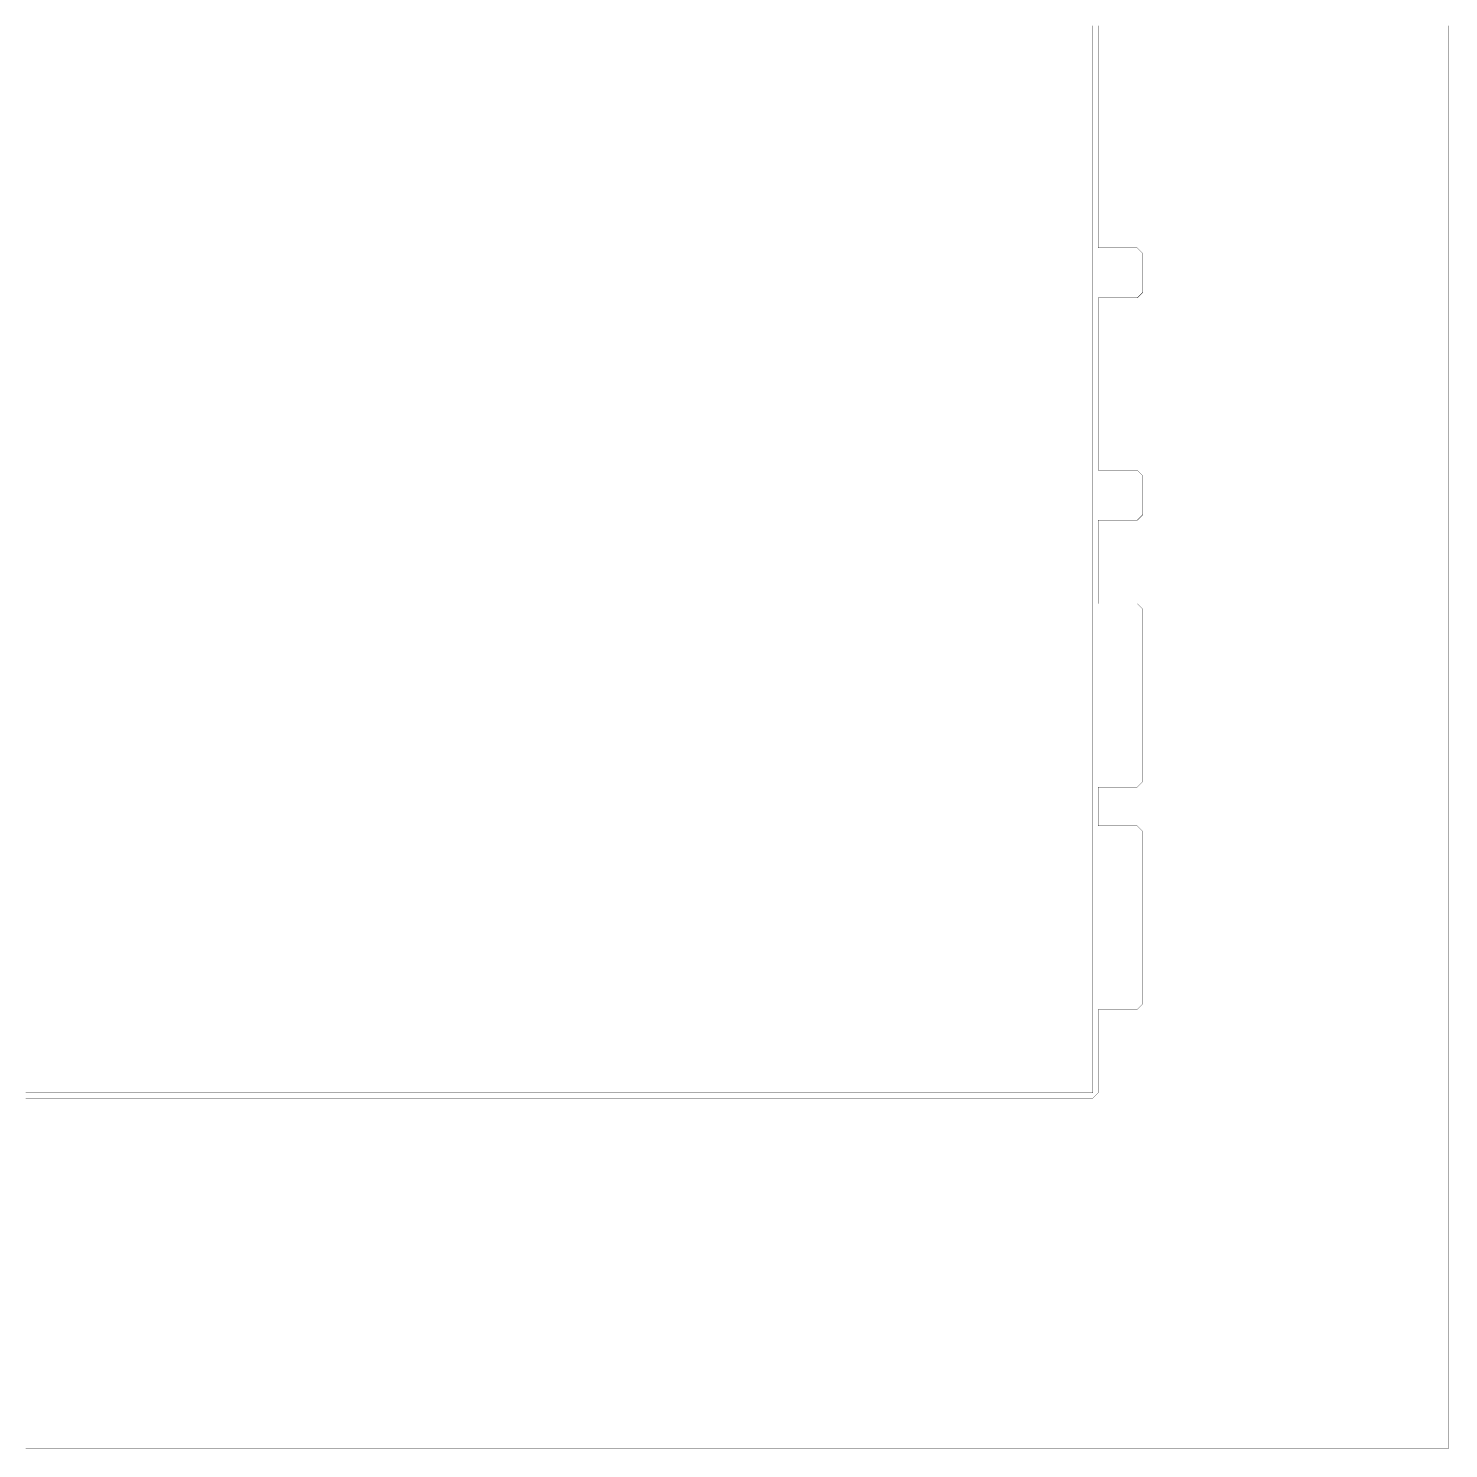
# Model space of a CAD drawing. Header units: metres. Extents: x 0 to 4990, y -4990 to 0.
# Drawn here: x 2495 to 4990, y -4990 to -2495 of the extents above; entities that cross this region are included whole.
import ezdxf

# ---------------------------------------------------------------- set-up
doc = ezdxf.new("R2010")
doc.units = ezdxf.units.M
doc.layers.add('conductor', color=1, linetype='Continuous')
doc.layers.add('substrate', color=5, linetype='Continuous')

msp = doc.modelspace()

# ---------------------------------------------------------------- linework, layer by layer
at = {"layer": 'conductor', "const_width": 0.5}
msp.add_lwpolyline([(2490.234375, -4365.234375), (2500, -4365.234375), (2509.765625, -4365.234375), (2519.53125, -4365.234375), (2529.296875, -4365.234375), (2539.0625, -4365.234375), (2548.828125, -4365.234375), (2558.59375, -4365.234375), (2568.359375, -4365.234375), (2578.125, -4365.234375), (2587.890625, -4365.234375), (2597.65625, -4365.234375), (2607.421875, -4365.234375), (2617.1875, -4365.234375), (2626.953125, -4365.234375), (2636.71875, -4365.234375), (2646.484375, -4365.234375), (2656.25, -4365.234375), (2666.015625, -4365.234375), (2675.78125, -4365.234375), (2685.546875, -4365.234375), (2695.3125, -4365.234375), (2705.078125, -4365.234375), (2714.84375, -4365.234375), (2724.609375, -4365.234375), (2734.375, -4365.234375), (2744.140625, -4365.234375), (2753.90625, -4365.234375), (2763.671875, -4365.234375), (2773.4375, -4365.234375), (2783.203125, -4365.234375), (2792.96875, -4365.234375), (2802.734375, -4365.234375), (2812.5, -4365.234375), (2822.265625, -4365.234375), (2832.03125, -4365.234375), (2841.796875, -4365.234375), (2851.5625, -4365.234375), (2861.328125, -4365.234375), (2871.09375, -4365.234375), (2880.859375, -4365.234375), (2890.625, -4365.234375), (2900.390625, -4365.234375), (2910.15625, -4365.234375), (2919.921875, -4365.234375), (2929.6875, -4365.234375), (2939.453125, -4365.234375), (2949.21875, -4365.234375), (2958.984375, -4365.234375), (2968.75, -4365.234375), (2978.515625, -4365.234375), (2988.28125, -4365.234375), (2998.046875, -4365.234375), (3007.8125, -4365.234375), (3017.578125, -4365.234375), (3027.34375, -4365.234375), (3037.109375, -4365.234375), (3046.875, -4365.234375), (3056.640625, -4365.234375), (3066.40625, -4365.234375), (3076.171875, -4365.234375), (3085.9375, -4365.234375), (3095.703125, -4365.234375), (3105.46875, -4365.234375), (3115.234375, -4365.234375), (3125, -4365.234375), (3134.765625, -4365.234375), (3144.53125, -4365.234375), (3154.296875, -4365.234375), (3164.0625, -4365.234375), (3173.828125, -4365.234375), (3183.59375, -4365.234375), (3193.359375, -4365.234375), (3203.125, -4365.234375), (3212.890625, -4365.234375), (3222.65625, -4365.234375), (3232.421875, -4365.234375), (3242.1875, -4365.234375), (3251.953125, -4365.234375), (3261.71875, -4365.234375), (3271.484375, -4365.234375), (3281.25, -4365.234375), (3291.015625, -4365.234375), (3300.78125, -4365.234375), (3310.546875, -4365.234375), (3320.3125, -4365.234375), (3330.078125, -4365.234375), (3339.84375, -4365.234375), (3349.609375, -4365.234375), (3359.375, -4365.234375), (3369.140625, -4365.234375), (3378.90625, -4365.234375), (3388.671875, -4365.234375), (3398.4375, -4365.234375), (3408.203125, -4365.234375), (3417.96875, -4365.234375), (3427.734375, -4365.234375), (3437.5, -4365.234375), (3447.265625, -4365.234375), (3457.03125, -4365.234375), (3466.796875, -4365.234375), (3476.5625, -4365.234375), (3486.328125, -4365.234375), (3496.09375, -4365.234375), (3505.859375, -4365.234375), (3515.625, -4365.234375), (3525.390625, -4365.234375), (3535.15625, -4365.234375), (3544.921875, -4365.234375), (3554.6875, -4365.234375), (3564.453125, -4365.234375), (3574.21875, -4365.234375), (3583.984375, -4365.234375), (3593.75, -4365.234375), (3603.515625, -4365.234375), (3613.28125, -4365.234375), (3623.046875, -4365.234375), (3632.8125, -4365.234375), (3642.578125, -4365.234375), (3652.34375, -4365.234375), (3662.109375, -4365.234375), (3671.875, -4365.234375), (3681.640625, -4365.234375), (3691.40625, -4365.234375), (3701.171875, -4365.234375), (3710.9375, -4365.234375), (3720.703125, -4365.234375), (3730.46875, -4365.234375), (3740.234375, -4365.234375), (3750, -4365.234375), (3759.765625, -4365.234375), (3769.53125, -4365.234375), (3779.296875, -4365.234375), (3789.0625, -4365.234375), (3798.828125, -4365.234375), (3808.59375, -4365.234375), (3818.359375, -4365.234375), (3828.125, -4365.234375), (3837.890625, -4365.234375), (3847.65625, -4365.234375), (3857.421875, -4365.234375), (3867.1875, -4365.234375), (3876.953125, -4365.234375), (3886.71875, -4365.234375), (3896.484375, -4365.234375), (3906.25, -4365.234375), (3916.015625, -4365.234375), (3925.78125, -4365.234375), (3935.546875, -4365.234375), (3945.3125, -4365.234375), (3955.078125, -4365.234375), (3964.84375, -4365.234375), (3974.609375, -4365.234375), (3984.375, -4365.234375), (3994.140625, -4365.234375), (4003.90625, -4365.234375), (4013.671875, -4365.234375), (4023.4375, -4365.234375), (4033.203125, -4365.234375), (4042.96875, -4365.234375), (4052.734375, -4365.234375), (4062.5, -4365.234375), (4072.265625, -4365.234375), (4082.03125, -4365.234375), (4091.796875, -4365.234375), (4101.5625, -4365.234375), (4111.328125, -4365.234375), (4121.09375, -4365.234375), (4130.859375, -4365.234375), (4140.625, -4365.234375), (4150.390625, -4365.234375), (4160.15625, -4365.234375), (4169.921875, -4365.234375), (4179.6875, -4365.234375), (4189.453125, -4365.234375), (4199.21875, -4365.234375), (4208.984375, -4365.234375), (4218.75, -4365.234375), (4228.515625, -4365.234375), (4238.28125, -4365.234375), (4248.046875, -4365.234375), (4257.8125, -4365.234375), (4267.578125, -4365.234375), (4277.34375, -4365.234375), (4287.109375, -4365.234375), (4296.875, -4365.234375), (4306.640625, -4365.234375), (4316.40625, -4365.234375), (4326.171875, -4365.234375), (4335.9375, -4365.234375), (4345.703125, -4365.234375), (4355.46875, -4365.234375), (4365.234375, -4365.234375), (4365.234375, -4355.46875), (4365.234375, -4345.703125), (4365.234375, -4335.9375), (4365.234375, -4326.171875), (4365.234375, -4316.40625), (4365.234375, -4306.640625), (4365.234375, -4296.875), (4365.234375, -4287.109375), (4365.234375, -4277.34375), (4365.234375, -4267.578125), (4365.234375, -4257.8125), (4365.234375, -4248.046875), (4365.234375, -4238.28125), (4365.234375, -4228.515625), (4365.234375, -4218.75), (4365.234375, -4208.984375), (4365.234375, -4199.21875), (4365.234375, -4189.453125), (4365.234375, -4179.6875), (4365.234375, -4169.921875), (4365.234375, -4160.15625), (4365.234375, -4150.390625), (4365.234375, -4140.625), (4365.234375, -4130.859375), (4365.234375, -4121.09375), (4365.234375, -4111.328125), (4365.234375, -4101.5625), (4365.234375, -4091.796875), (4365.234375, -4082.03125), (4365.234375, -4072.265625), (4365.234375, -4062.5), (4365.234375, -4052.734375), (4365.234375, -4042.96875), (4365.234375, -4033.203125), (4365.234375, -4023.4375), (4365.234375, -4013.671875), (4365.234375, -4003.90625), (4365.234375, -3994.140625), (4365.234375, -3984.375), (4365.234375, -3974.609375), (4365.234375, -3964.84375), (4365.234375, -3955.078125), (4365.234375, -3945.3125), (4365.234375, -3935.546875), (4365.234375, -3925.78125), (4365.234375, -3916.015625), (4365.234375, -3906.25), (4365.234375, -3896.484375), (4365.234375, -3886.71875), (4365.234375, -3876.953125), (4365.234375, -3867.1875), (4365.234375, -3857.421875), (4365.234375, -3847.65625), (4365.234375, -3837.890625), (4365.234375, -3828.125), (4365.234375, -3818.359375), (4365.234375, -3808.59375), (4365.234375, -3798.828125), (4365.234375, -3789.0625), (4365.234375, -3779.296875), (4365.234375, -3769.53125), (4365.234375, -3759.765625), (4365.234375, -3750), (4365.234375, -3740.234375), (4365.234375, -3730.46875), (4365.234375, -3720.703125), (4365.234375, -3710.9375), (4365.234375, -3701.171875), (4365.234375, -3691.40625), (4365.234375, -3681.640625), (4365.234375, -3671.875), (4365.234375, -3662.109375), (4365.234375, -3652.34375), (4365.234375, -3642.578125), (4365.234375, -3632.8125), (4365.234375, -3623.046875), (4365.234375, -3613.28125), (4365.234375, -3603.515625), (4365.234375, -3593.75), (4365.234375, -3583.984375), (4365.234375, -3574.21875), (4365.234375, -3564.453125), (4365.234375, -3554.6875), (4365.234375, -3544.921875), (4365.234375, -3535.15625), (4365.234375, -3525.390625), (4365.234375, -3515.625), (4365.234375, -3505.859375), (4365.234375, -3496.09375), (4365.234375, -3486.328125), (4365.234375, -3476.5625), (4365.234375, -3466.796875), (4365.234375, -3457.03125), (4365.234375, -3447.265625), (4365.234375, -3437.5), (4365.234375, -3427.734375), (4365.234375, -3417.96875), (4365.234375, -3408.203125), (4365.234375, -3398.4375), (4365.234375, -3388.671875), (4365.234375, -3378.90625), (4365.234375, -3369.140625), (4365.234375, -3359.375), (4365.234375, -3349.609375), (4365.234375, -3339.84375), (4365.234375, -3330.078125), (4365.234375, -3320.3125), (4365.234375, -3310.546875), (4365.234375, -3300.78125), (4365.234375, -3291.015625), (4365.234375, -3281.25), (4365.234375, -3271.484375), (4365.234375, -3261.71875), (4365.234375, -3251.953125), (4365.234375, -3242.1875), (4365.234375, -3232.421875), (4365.234375, -3222.65625), (4365.234375, -3212.890625), (4365.234375, -3203.125), (4365.234375, -3193.359375), (4365.234375, -3183.59375), (4365.234375, -3173.828125), (4365.234375, -3164.0625), (4365.234375, -3154.296875), (4365.234375, -3144.53125), (4365.234375, -3134.765625), (4365.234375, -3125), (4365.234375, -3115.234375), (4365.234375, -3105.46875), (4365.234375, -3095.703125), (4365.234375, -3085.9375), (4365.234375, -3076.171875), (4365.234375, -3066.40625), (4365.234375, -3056.640625), (4365.234375, -3046.875), (4365.234375, -3037.109375), (4365.234375, -3027.34375), (4365.234375, -3017.578125), (4365.234375, -3007.8125), (4365.234375, -2998.046875), (4365.234375, -2988.28125), (4365.234375, -2978.515625), (4365.234375, -2968.75), (4365.234375, -2958.984375), (4365.234375, -2949.21875), (4365.234375, -2939.453125), (4365.234375, -2929.6875), (4365.234375, -2919.921875), (4365.234375, -2910.15625), (4365.234375, -2900.390625), (4365.234375, -2890.625), (4365.234375, -2880.859375), (4365.234375, -2871.09375), (4365.234375, -2861.328125), (4365.234375, -2851.5625), (4365.234375, -2841.796875), (4365.234375, -2832.03125), (4365.234375, -2822.265625), (4365.234375, -2812.5), (4365.234375, -2802.734375), (4365.234375, -2792.96875), (4365.234375, -2783.203125), (4365.234375, -2773.4375), (4365.234375, -2763.671875), (4365.234375, -2753.90625), (4365.234375, -2744.140625), (4365.234375, -2734.375), (4365.234375, -2724.609375), (4365.234375, -2714.84375), (4365.234375, -2705.078125), (4365.234375, -2695.3125), (4365.234375, -2685.546875), (4365.234375, -2675.78125), (4365.234375, -2666.015625), (4365.234375, -2656.25), (4365.234375, -2646.484375), (4365.234375, -2636.71875), (4365.234375, -2626.953125), (4365.234375, -2617.1875), (4365.234375, -2607.421875), (4365.234375, -2597.65625), (4365.234375, -2587.890625), (4365.234375, -2578.125), (4365.234375, -2568.359375), (4365.234375, -2558.59375), (4365.234375, -2548.828125), (4365.234375, -2539.0625), (4365.234375, -2529.296875), (4365.234375, -2519.53125), (4365.234375, -2509.765625), (4365.234375, -2500), (4365.234375, -2490.234375)], dxfattribs=at)
at = {"layer": 'substrate', "const_width": 0.5}
for points in [[(2490.234375, -4990.234375), (2500, -4990.234375), (2509.765625, -4990.234375), (2519.53125, -4990.234375), (2529.296875, -4990.234375), (2539.0625, -4990.234375), (2548.828125, -4990.234375), (2558.59375, -4990.234375), (2568.359375, -4990.234375), (2578.125, -4990.234375), (2587.890625, -4990.234375), (2597.65625, -4990.234375), (2607.421875, -4990.234375), (2617.1875, -4990.234375), (2626.953125, -4990.234375), (2636.71875, -4990.234375), (2646.484375, -4990.234375), (2656.25, -4990.234375), (2666.015625, -4990.234375), (2675.78125, -4990.234375), (2685.546875, -4990.234375), (2695.3125, -4990.234375), (2705.078125, -4990.234375), (2714.84375, -4990.234375), (2724.609375, -4990.234375), (2734.375, -4990.234375), (2744.140625, -4990.234375), (2753.90625, -4990.234375), (2763.671875, -4990.234375), (2773.4375, -4990.234375), (2783.203125, -4990.234375), (2792.96875, -4990.234375), (2802.734375, -4990.234375), (2812.5, -4990.234375), (2822.265625, -4990.234375), (2832.03125, -4990.234375), (2841.796875, -4990.234375), (2851.5625, -4990.234375), (2861.328125, -4990.234375), (2871.09375, -4990.234375), (2880.859375, -4990.234375), (2890.625, -4990.234375), (2900.390625, -4990.234375), (2910.15625, -4990.234375), (2919.921875, -4990.234375), (2929.6875, -4990.234375), (2939.453125, -4990.234375), (2949.21875, -4990.234375), (2958.984375, -4990.234375), (2968.75, -4990.234375), (2978.515625, -4990.234375), (2988.28125, -4990.234375), (2998.046875, -4990.234375), (3007.8125, -4990.234375), (3017.578125, -4990.234375), (3027.34375, -4990.234375), (3037.109375, -4990.234375), (3046.875, -4990.234375), (3056.640625, -4990.234375), (3066.40625, -4990.234375), (3076.171875, -4990.234375), (3085.9375, -4990.234375), (3095.703125, -4990.234375), (3105.46875, -4990.234375), (3115.234375, -4990.234375), (3125, -4990.234375), (3134.765625, -4990.234375), (3144.53125, -4990.234375), (3154.296875, -4990.234375), (3164.0625, -4990.234375), (3173.828125, -4990.234375), (3183.59375, -4990.234375), (3193.359375, -4990.234375), (3203.125, -4990.234375), (3212.890625, -4990.234375), (3222.65625, -4990.234375), (3232.421875, -4990.234375), (3242.1875, -4990.234375), (3251.953125, -4990.234375), (3261.71875, -4990.234375), (3271.484375, -4990.234375), (3281.25, -4990.234375), (3291.015625, -4990.234375), (3300.78125, -4990.234375), (3310.546875, -4990.234375), (3320.3125, -4990.234375), (3330.078125, -4990.234375), (3339.84375, -4990.234375), (3349.609375, -4990.234375), (3359.375, -4990.234375), (3369.140625, -4990.234375), (3378.90625, -4990.234375), (3388.671875, -4990.234375), (3398.4375, -4990.234375), (3408.203125, -4990.234375), (3417.96875, -4990.234375), (3427.734375, -4990.234375), (3437.5, -4990.234375), (3447.265625, -4990.234375), (3457.03125, -4990.234375), (3466.796875, -4990.234375), (3476.5625, -4990.234375), (3486.328125, -4990.234375), (3496.09375, -4990.234375), (3505.859375, -4990.234375), (3515.625, -4990.234375), (3525.390625, -4990.234375), (3535.15625, -4990.234375), (3544.921875, -4990.234375), (3554.6875, -4990.234375), (3564.453125, -4990.234375), (3574.21875, -4990.234375), (3583.984375, -4990.234375), (3593.75, -4990.234375), (3603.515625, -4990.234375), (3613.28125, -4990.234375), (3623.046875, -4990.234375), (3632.8125, -4990.234375), (3642.578125, -4990.234375), (3652.34375, -4990.234375), (3662.109375, -4990.234375), (3671.875, -4990.234375), (3681.640625, -4990.234375), (3691.40625, -4990.234375), (3701.171875, -4990.234375), (3710.9375, -4990.234375), (3720.703125, -4990.234375), (3730.46875, -4990.234375), (3740.234375, -4990.234375), (3750, -4990.234375), (3759.765625, -4990.234375), (3769.53125, -4990.234375), (3779.296875, -4990.234375), (3789.0625, -4990.234375), (3798.828125, -4990.234375), (3808.59375, -4990.234375), (3818.359375, -4990.234375), (3828.125, -4990.234375), (3837.890625, -4990.234375), (3847.65625, -4990.234375), (3857.421875, -4990.234375), (3867.1875, -4990.234375), (3876.953125, -4990.234375), (3886.71875, -4990.234375), (3896.484375, -4990.234375), (3906.25, -4990.234375), (3916.015625, -4990.234375), (3925.78125, -4990.234375), (3935.546875, -4990.234375), (3945.3125, -4990.234375), (3955.078125, -4990.234375), (3964.84375, -4990.234375), (3974.609375, -4990.234375), (3984.375, -4990.234375), (3994.140625, -4990.234375), (4003.90625, -4990.234375), (4013.671875, -4990.234375), (4023.4375, -4990.234375), (4033.203125, -4990.234375), (4042.96875, -4990.234375), (4052.734375, -4990.234375), (4062.5, -4990.234375), (4072.265625, -4990.234375), (4082.03125, -4990.234375), (4091.796875, -4990.234375), (4101.5625, -4990.234375), (4111.328125, -4990.234375), (4121.09375, -4990.234375), (4130.859375, -4990.234375), (4140.625, -4990.234375), (4150.390625, -4990.234375), (4160.15625, -4990.234375), (4169.921875, -4990.234375), (4179.6875, -4990.234375), (4189.453125, -4990.234375), (4199.21875, -4990.234375), (4208.984375, -4990.234375), (4218.75, -4990.234375), (4228.515625, -4990.234375), (4238.28125, -4990.234375), (4248.046875, -4990.234375), (4257.8125, -4990.234375), (4267.578125, -4990.234375), (4277.34375, -4990.234375), (4287.109375, -4990.234375), (4296.875, -4990.234375), (4306.640625, -4990.234375), (4316.40625, -4990.234375), (4326.171875, -4990.234375), (4335.9375, -4990.234375), (4345.703125, -4990.234375), (4355.46875, -4990.234375), (4365.234375, -4990.234375), (4375, -4990.234375), (4384.765625, -4990.234375), (4394.53125, -4990.234375), (4404.296875, -4990.234375), (4414.0625, -4990.234375), (4423.828125, -4990.234375), (4433.59375, -4990.234375), (4443.359375, -4990.234375), (4453.125, -4990.234375), (4462.890625, -4990.234375), (4472.65625, -4990.234375), (4482.421875, -4990.234375), (4492.1875, -4990.234375), (4501.953125, -4990.234375), (4511.71875, -4990.234375), (4521.484375, -4990.234375), (4531.25, -4990.234375), (4541.015625, -4990.234375), (4550.78125, -4990.234375), (4560.546875, -4990.234375), (4570.3125, -4990.234375), (4580.078125, -4990.234375), (4589.84375, -4990.234375), (4599.609375, -4990.234375), (4609.375, -4990.234375), (4619.140625, -4990.234375), (4628.90625, -4990.234375), (4638.671875, -4990.234375), (4648.4375, -4990.234375), (4658.203125, -4990.234375), (4667.96875, -4990.234375), (4677.734375, -4990.234375), (4687.5, -4990.234375), (4697.265625, -4990.234375), (4707.03125, -4990.234375), (4716.796875, -4990.234375), (4726.5625, -4990.234375), (4736.328125, -4990.234375), (4746.09375, -4990.234375), (4755.859375, -4990.234375), (4765.625, -4990.234375), (4775.390625, -4990.234375), (4785.15625, -4990.234375), (4794.921875, -4990.234375), (4804.6875, -4990.234375), (4814.453125, -4990.234375), (4824.21875, -4990.234375), (4833.984375, -4990.234375), (4843.75, -4990.234375), (4853.515625, -4990.234375), (4863.28125, -4990.234375), (4873.046875, -4990.234375), (4882.8125, -4990.234375), (4892.578125, -4990.234375), (4902.34375, -4990.234375), (4912.109375, -4990.234375), (4921.875, -4990.234375), (4931.640625, -4990.234375), (4941.40625, -4990.234375), (4951.171875, -4990.234375), (4960.9375, -4990.234375), (4970.703125, -4990.234375), (4980.46875, -4990.234375), (4990.234375, -4990.234375), (4990.234375, -4980.46875), (4990.234375, -4970.703125), (4990.234375, -4960.9375), (4990.234375, -4951.171875), (4990.234375, -4941.40625), (4990.234375, -4931.640625), (4990.234375, -4921.875), (4990.234375, -4912.109375), (4990.234375, -4902.34375), (4990.234375, -4892.578125), (4990.234375, -4882.8125), (4990.234375, -4873.046875), (4990.234375, -4863.28125), (4990.234375, -4853.515625), (4990.234375, -4843.75), (4990.234375, -4833.984375), (4990.234375, -4824.21875), (4990.234375, -4814.453125), (4990.234375, -4804.6875), (4990.234375, -4794.921875), (4990.234375, -4785.15625), (4990.234375, -4775.390625), (4990.234375, -4765.625), (4990.234375, -4755.859375), (4990.234375, -4746.09375), (4990.234375, -4736.328125), (4990.234375, -4726.5625), (4990.234375, -4716.796875), (4990.234375, -4707.03125), (4990.234375, -4697.265625), (4990.234375, -4687.5), (4990.234375, -4677.734375), (4990.234375, -4667.96875), (4990.234375, -4658.203125), (4990.234375, -4648.4375), (4990.234375, -4638.671875), (4990.234375, -4628.90625), (4990.234375, -4619.140625), (4990.234375, -4609.375), (4990.234375, -4599.609375), (4990.234375, -4589.84375), (4990.234375, -4580.078125), (4990.234375, -4570.3125), (4990.234375, -4560.546875), (4990.234375, -4550.78125), (4990.234375, -4541.015625), (4990.234375, -4531.25), (4990.234375, -4521.484375), (4990.234375, -4511.71875), (4990.234375, -4501.953125), (4990.234375, -4492.1875), (4990.234375, -4482.421875), (4990.234375, -4472.65625), (4990.234375, -4462.890625), (4990.234375, -4453.125), (4990.234375, -4443.359375), (4990.234375, -4433.59375), (4990.234375, -4423.828125), (4990.234375, -4414.0625), (4990.234375, -4404.296875), (4990.234375, -4394.53125), (4990.234375, -4384.765625), (4990.234375, -4375), (4990.234375, -4365.234375), (4990.234375, -4355.46875), (4990.234375, -4345.703125), (4990.234375, -4335.9375), (4990.234375, -4326.171875), (4990.234375, -4316.40625), (4990.234375, -4306.640625), (4990.234375, -4296.875), (4990.234375, -4287.109375), (4990.234375, -4277.34375), (4990.234375, -4267.578125), (4990.234375, -4257.8125), (4990.234375, -4248.046875), (4990.234375, -4238.28125), (4990.234375, -4228.515625), (4990.234375, -4218.75), (4990.234375, -4208.984375), (4990.234375, -4199.21875), (4990.234375, -4189.453125), (4990.234375, -4179.6875), (4990.234375, -4169.921875), (4990.234375, -4160.15625), (4990.234375, -4150.390625), (4990.234375, -4140.625), (4990.234375, -4130.859375), (4990.234375, -4121.09375), (4990.234375, -4111.328125), (4990.234375, -4101.5625), (4990.234375, -4091.796875), (4990.234375, -4082.03125), (4990.234375, -4072.265625), (4990.234375, -4062.5), (4990.234375, -4052.734375), (4990.234375, -4042.96875), (4990.234375, -4033.203125), (4990.234375, -4023.4375), (4990.234375, -4013.671875), (4990.234375, -4003.90625), (4990.234375, -3994.140625), (4990.234375, -3984.375), (4990.234375, -3974.609375), (4990.234375, -3964.84375), (4990.234375, -3955.078125), (4990.234375, -3945.3125), (4990.234375, -3935.546875), (4990.234375, -3925.78125), (4990.234375, -3916.015625), (4990.234375, -3906.25), (4990.234375, -3896.484375), (4990.234375, -3886.71875), (4990.234375, -3876.953125), (4990.234375, -3867.1875), (4990.234375, -3857.421875), (4990.234375, -3847.65625), (4990.234375, -3837.890625), (4990.234375, -3828.125), (4990.234375, -3818.359375), (4990.234375, -3808.59375), (4990.234375, -3798.828125), (4990.234375, -3789.0625), (4990.234375, -3779.296875), (4990.234375, -3769.53125), (4990.234375, -3759.765625), (4990.234375, -3750), (4990.234375, -3740.234375), (4990.234375, -3730.46875), (4990.234375, -3720.703125), (4990.234375, -3710.9375), (4990.234375, -3701.171875), (4990.234375, -3691.40625), (4990.234375, -3681.640625), (4990.234375, -3671.875), (4990.234375, -3662.109375), (4990.234375, -3652.34375), (4990.234375, -3642.578125), (4990.234375, -3632.8125), (4990.234375, -3623.046875), (4990.234375, -3613.28125), (4990.234375, -3603.515625), (4990.234375, -3593.75), (4990.234375, -3583.984375), (4990.234375, -3574.21875), (4990.234375, -3564.453125), (4990.234375, -3554.6875), (4990.234375, -3544.921875), (4990.234375, -3535.15625), (4990.234375, -3525.390625), (4990.234375, -3515.625), (4990.234375, -3505.859375), (4990.234375, -3496.09375), (4990.234375, -3486.328125), (4990.234375, -3476.5625), (4990.234375, -3466.796875), (4990.234375, -3457.03125), (4990.234375, -3447.265625), (4990.234375, -3437.5), (4990.234375, -3427.734375), (4990.234375, -3417.96875), (4990.234375, -3408.203125), (4990.234375, -3398.4375), (4990.234375, -3388.671875), (4990.234375, -3378.90625), (4990.234375, -3369.140625), (4990.234375, -3359.375), (4990.234375, -3349.609375), (4990.234375, -3339.84375), (4990.234375, -3330.078125), (4990.234375, -3320.3125), (4990.234375, -3310.546875), (4990.234375, -3300.78125), (4990.234375, -3291.015625), (4990.234375, -3281.25), (4990.234375, -3271.484375), (4990.234375, -3261.71875), (4990.234375, -3251.953125), (4990.234375, -3242.1875), (4990.234375, -3232.421875), (4990.234375, -3222.65625), (4990.234375, -3212.890625), (4990.234375, -3203.125), (4990.234375, -3193.359375), (4990.234375, -3183.59375), (4990.234375, -3173.828125), (4990.234375, -3164.0625), (4990.234375, -3154.296875), (4990.234375, -3144.53125), (4990.234375, -3134.765625), (4990.234375, -3125), (4990.234375, -3115.234375), (4990.234375, -3105.46875), (4990.234375, -3095.703125), (4990.234375, -3085.9375), (4990.234375, -3076.171875), (4990.234375, -3066.40625), (4990.234375, -3056.640625), (4990.234375, -3046.875), (4990.234375, -3037.109375), (4990.234375, -3027.34375), (4990.234375, -3017.578125), (4990.234375, -3007.8125), (4990.234375, -2998.046875), (4990.234375, -2988.28125), (4990.234375, -2978.515625), (4990.234375, -2968.75), (4990.234375, -2958.984375), (4990.234375, -2949.21875), (4990.234375, -2939.453125), (4990.234375, -2929.6875), (4990.234375, -2919.921875), (4990.234375, -2910.15625), (4990.234375, -2900.390625), (4990.234375, -2890.625), (4990.234375, -2880.859375), (4990.234375, -2871.09375), (4990.234375, -2861.328125), (4990.234375, -2851.5625), (4990.234375, -2841.796875), (4990.234375, -2832.03125), (4990.234375, -2822.265625), (4990.234375, -2812.5), (4990.234375, -2802.734375), (4990.234375, -2792.96875), (4990.234375, -2783.203125), (4990.234375, -2773.4375), (4990.234375, -2763.671875), (4990.234375, -2753.90625), (4990.234375, -2744.140625), (4990.234375, -2734.375), (4990.234375, -2724.609375), (4990.234375, -2714.84375), (4990.234375, -2705.078125), (4990.234375, -2695.3125), (4990.234375, -2685.546875), (4990.234375, -2675.78125), (4990.234375, -2666.015625), (4990.234375, -2656.25), (4990.234375, -2646.484375), (4990.234375, -2636.71875), (4990.234375, -2626.953125), (4990.234375, -2617.1875), (4990.234375, -2607.421875), (4990.234375, -2597.65625), (4990.234375, -2587.890625), (4990.234375, -2578.125), (4990.234375, -2568.359375), (4990.234375, -2558.59375), (4990.234375, -2548.828125), (4990.234375, -2539.0625), (4990.234375, -2529.296875), (4990.234375, -2519.53125), (4990.234375, -2509.765625), (4990.234375, -2500), (4990.234375, -2490.234375)], [(4375, -2490.234375), (4375, -2500), (4375, -2509.765625), (4375, -2519.53125), (4375, -2529.296875), (4375, -2539.0625), (4375, -2548.828125), (4375, -2558.59375), (4375, -2568.359375), (4375, -2578.125), (4375, -2587.890625), (4375, -2597.65625), (4375, -2607.421875), (4375, -2617.1875), (4375, -2626.953125), (4375, -2636.71875), (4375, -2646.484375), (4375, -2656.25), (4375, -2666.015625), (4375, -2675.78125), (4375, -2685.546875), (4375, -2695.3125), (4375, -2705.078125), (4375, -2714.84375), (4375, -2724.609375), (4375, -2734.375), (4375, -2744.140625), (4375, -2753.90625), (4375, -2763.671875), (4375, -2773.4375), (4375, -2783.203125), (4375, -2792.96875), (4375, -2802.734375), (4375, -2812.5), (4375, -2822.265625), (4375, -2832.03125), (4375, -2841.796875), (4375, -2851.5625), (4375, -2861.328125), (4375, -2871.09375), (4375, -2880.859375), (4384.765625, -2880.859375), (4394.53125, -2880.859375), (4404.296875, -2880.859375), (4414.0625, -2880.859375), (4423.828125, -2880.859375), (4433.59375, -2880.859375), (4443.359375, -2880.859375), (4453.125, -2890.625), (4453.125, -2900.390625), (4453.125, -2910.15625), (4453.125, -2919.921875), (4453.125, -2929.6875), (4453.125, -2939.453125), (4453.125, -2949.21875), (4453.125, -2958.984375), (4443.359375, -2968.75), (4433.59375, -2968.75), (4423.828125, -2968.75), (4414.0625, -2968.75), (4404.296875, -2968.75), (4394.53125, -2968.75), (4384.765625, -2968.75), (4375, -2968.75), (4375, -2978.515625), (4375, -2988.28125), (4375, -2998.046875), (4375, -3007.8125), (4375, -3017.578125), (4375, -3027.34375), (4375, -3037.109375), (4375, -3046.875), (4375, -3056.640625), (4375, -3066.40625), (4375, -3076.171875), (4375, -3085.9375), (4375, -3095.703125), (4375, -3105.46875), (4375, -3115.234375), (4375, -3125), (4375, -3134.765625), (4375, -3144.53125), (4375, -3154.296875), (4375, -3164.0625), (4375, -3173.828125), (4375, -3183.59375), (4375, -3193.359375), (4375, -3203.125), (4375, -3212.890625), (4375, -3222.65625), (4375, -3232.421875), (4375, -3242.1875), (4375, -3251.953125), (4375, -3261.71875), (4375, -3271.484375), (4384.765625, -3271.484375), (4394.53125, -3271.484375), (4404.296875, -3271.484375), (4414.0625, -3271.484375), (4423.828125, -3271.484375), (4433.59375, -3271.484375), (4443.359375, -3271.484375), (4453.125, -3281.25), (4453.125, -3291.015625), (4453.125, -3300.78125), (4453.125, -3310.546875), (4453.125, -3320.3125), (4453.125, -3330.078125), (4453.125, -3339.84375), (4453.125, -3349.609375), (4443.359375, -3359.375), (4433.59375, -3359.375), (4423.828125, -3359.375), (4414.0625, -3359.375), (4404.296875, -3359.375), (4394.53125, -3359.375), (4384.765625, -3359.375), (4375, -3359.375), (4375, -3369.140625), (4375, -3378.90625), (4375, -3388.671875), (4375, -3398.4375), (4375, -3408.203125), (4375, -3417.96875), (4375, -3427.734375), (4375, -3437.5), (4375, -3447.265625), (4375, -3457.03125), (4375, -3466.796875), (4375, -3476.5625), (4375, -3486.328125), (4375, -3496.09375), (4375, -3505.859375), (4384.765625, -3505.859375), (4394.53125, -3505.859375), (4404.296875, -3505.859375), (4414.0625, -3505.859375), (4423.828125, -3505.859375), (4433.59375, -3505.859375), (4443.359375, -3505.859375), (4453.125, -3515.625), (4453.125, -3525.390625), (4453.125, -3535.15625), (4453.125, -3544.921875), (4453.125, -3554.6875), (4453.125, -3564.453125), (4453.125, -3574.21875), (4453.125, -3583.984375), (4453.125, -3593.75), (4453.125, -3603.515625), (4453.125, -3613.28125), (4453.125, -3623.046875), (4453.125, -3632.8125), (4453.125, -3642.578125), (4453.125, -3652.34375), (4453.125, -3662.109375), (4453.125, -3671.875), (4453.125, -3681.640625), (4453.125, -3691.40625), (4453.125, -3701.171875), (4453.125, -3710.9375), (4453.125, -3720.703125), (4453.125, -3730.46875), (4453.125, -3740.234375), (4453.125, -3750), (4453.125, -3759.765625), (4453.125, -3769.53125), (4453.125, -3779.296875), (4453.125, -3789.0625), (4453.125, -3798.828125), (4453.125, -3808.59375), (4453.125, -3818.359375), (4443.359375, -3828.125), (4433.59375, -3828.125), (4423.828125, -3828.125), (4414.0625, -3828.125), (4404.296875, -3828.125), (4394.53125, -3828.125), (4384.765625, -3828.125), (4375, -3828.125), (4375, -3837.890625), (4375, -3847.65625), (4375, -3857.421875), (4375, -3867.1875), (4375, -3876.953125), (4375, -3886.71875), (4375, -3896.484375), (4384.765625, -3896.484375), (4394.53125, -3896.484375), (4404.296875, -3896.484375), (4414.0625, -3896.484375), (4423.828125, -3896.484375), (4433.59375, -3896.484375), (4443.359375, -3896.484375), (4453.125, -3906.25), (4453.125, -3916.015625), (4453.125, -3925.78125), (4453.125, -3935.546875), (4453.125, -3945.3125), (4453.125, -3955.078125), (4453.125, -3964.84375), (4453.125, -3974.609375), (4453.125, -3984.375), (4453.125, -3994.140625), (4453.125, -4003.90625), (4453.125, -4013.671875), (4453.125, -4023.4375), (4453.125, -4033.203125), (4453.125, -4042.96875), (4453.125, -4052.734375), (4453.125, -4062.5), (4453.125, -4072.265625), (4453.125, -4082.03125), (4453.125, -4091.796875), (4453.125, -4101.5625), (4453.125, -4111.328125), (4453.125, -4121.09375), (4453.125, -4130.859375), (4453.125, -4140.625), (4453.125, -4150.390625), (4453.125, -4160.15625), (4453.125, -4169.921875), (4453.125, -4179.6875), (4453.125, -4189.453125), (4453.125, -4199.21875), (4453.125, -4208.984375), (4443.359375, -4218.75), (4433.59375, -4218.75), (4423.828125, -4218.75), (4414.0625, -4218.75), (4404.296875, -4218.75), (4394.53125, -4218.75), (4384.765625, -4218.75), (4375, -4218.75), (4375, -4228.515625), (4375, -4238.28125), (4375, -4248.046875), (4375, -4257.8125), (4375, -4267.578125), (4375, -4277.34375), (4375, -4287.109375), (4375, -4296.875), (4375, -4306.640625), (4375, -4316.40625), (4375, -4326.171875), (4375, -4335.9375), (4375, -4345.703125), (4375, -4355.46875), (4375, -4365.234375), (4365.234375, -4375), (4355.46875, -4375), (4345.703125, -4375), (4335.9375, -4375), (4326.171875, -4375), (4316.40625, -4375), (4306.640625, -4375), (4296.875, -4375), (4287.109375, -4375), (4277.34375, -4375), (4267.578125, -4375), (4257.8125, -4375), (4248.046875, -4375), (4238.28125, -4375), (4228.515625, -4375), (4218.75, -4375), (4208.984375, -4375), (4199.21875, -4375), (4189.453125, -4375), (4179.6875, -4375), (4169.921875, -4375), (4160.15625, -4375), (4150.390625, -4375), (4140.625, -4375), (4130.859375, -4375), (4121.09375, -4375), (4111.328125, -4375), (4101.5625, -4375), (4091.796875, -4375), (4082.03125, -4375), (4072.265625, -4375), (4062.5, -4375), (4052.734375, -4375), (4042.96875, -4375), (4033.203125, -4375), (4023.4375, -4375), (4013.671875, -4375), (4003.90625, -4375), (3994.140625, -4375), (3984.375, -4375), (3974.609375, -4375), (3964.84375, -4375), (3955.078125, -4375), (3945.3125, -4375), (3935.546875, -4375), (3925.78125, -4375), (3916.015625, -4375), (3906.25, -4375), (3896.484375, -4375), (3886.71875, -4375), (3876.953125, -4375), (3867.1875, -4375), (3857.421875, -4375), (3847.65625, -4375), (3837.890625, -4375), (3828.125, -4375), (3818.359375, -4375), (3808.59375, -4375), (3798.828125, -4375), (3789.0625, -4375), (3779.296875, -4375), (3769.53125, -4375), (3759.765625, -4375), (3750, -4375), (3740.234375, -4375), (3730.46875, -4375), (3720.703125, -4375), (3710.9375, -4375), (3701.171875, -4375), (3691.40625, -4375), (3681.640625, -4375), (3671.875, -4375), (3662.109375, -4375), (3652.34375, -4375), (3642.578125, -4375), (3632.8125, -4375), (3623.046875, -4375), (3613.28125, -4375), (3603.515625, -4375), (3593.75, -4375), (3583.984375, -4375), (3574.21875, -4375), (3564.453125, -4375), (3554.6875, -4375), (3544.921875, -4375), (3535.15625, -4375), (3525.390625, -4375), (3515.625, -4375), (3505.859375, -4375), (3496.09375, -4375), (3486.328125, -4375), (3476.5625, -4375), (3466.796875, -4375), (3457.03125, -4375), (3447.265625, -4375), (3437.5, -4375), (3427.734375, -4375), (3417.96875, -4375), (3408.203125, -4375), (3398.4375, -4375), (3388.671875, -4375), (3378.90625, -4375), (3369.140625, -4375), (3359.375, -4375), (3349.609375, -4375), (3339.84375, -4375), (3330.078125, -4375), (3320.3125, -4375), (3310.546875, -4375), (3300.78125, -4375), (3291.015625, -4375), (3281.25, -4375), (3271.484375, -4375), (3261.71875, -4375), (3251.953125, -4375), (3242.1875, -4375), (3232.421875, -4375), (3222.65625, -4375), (3212.890625, -4375), (3203.125, -4375), (3193.359375, -4375), (3183.59375, -4375), (3173.828125, -4375), (3164.0625, -4375), (3154.296875, -4375), (3144.53125, -4375), (3134.765625, -4375), (3125, -4375), (3115.234375, -4375), (3105.46875, -4375), (3095.703125, -4375), (3085.9375, -4375), (3076.171875, -4375), (3066.40625, -4375), (3056.640625, -4375), (3046.875, -4375), (3037.109375, -4375), (3027.34375, -4375), (3017.578125, -4375), (3007.8125, -4375), (2998.046875, -4375), (2988.28125, -4375), (2978.515625, -4375), (2968.75, -4375), (2958.984375, -4375), (2949.21875, -4375), (2939.453125, -4375), (2929.6875, -4375), (2919.921875, -4375), (2910.15625, -4375), (2900.390625, -4375), (2890.625, -4375), (2880.859375, -4375), (2871.09375, -4375), (2861.328125, -4375), (2851.5625, -4375), (2841.796875, -4375), (2832.03125, -4375), (2822.265625, -4375), (2812.5, -4375), (2802.734375, -4375), (2792.96875, -4375), (2783.203125, -4375), (2773.4375, -4375), (2763.671875, -4375), (2753.90625, -4375), (2744.140625, -4375), (2734.375, -4375), (2724.609375, -4375), (2714.84375, -4375), (2705.078125, -4375), (2695.3125, -4375), (2685.546875, -4375), (2675.78125, -4375), (2666.015625, -4375), (2656.25, -4375), (2646.484375, -4375), (2636.71875, -4375), (2626.953125, -4375), (2617.1875, -4375), (2607.421875, -4375), (2597.65625, -4375), (2587.890625, -4375), (2578.125, -4375), (2568.359375, -4375), (2558.59375, -4375), (2548.828125, -4375), (2539.0625, -4375), (2529.296875, -4375), (2519.53125, -4375), (2509.765625, -4375), (2500, -4375), (2490.234375, -4375)]]:
    msp.add_lwpolyline(points, dxfattribs=at)

doc.saveas('drawing.dxf')
